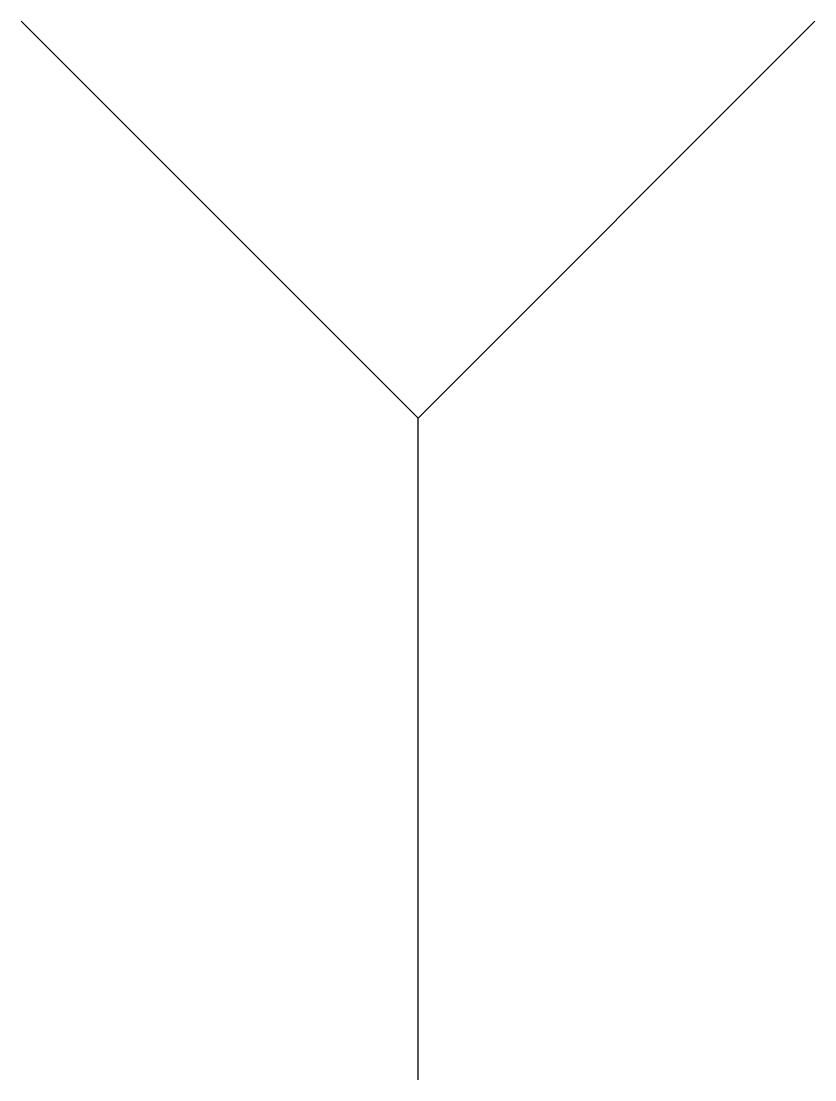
# Model space of a CAD drawing. Header units: millimetres. Extents: x -90 to 90, y -150 to 90.
import ezdxf

# ---------------------------------------------------------------- set-up
doc = ezdxf.new("R2010")
doc.units = ezdxf.units.MM

msp = doc.modelspace()

# ---------------------------------------------------------------- linework, layer by layer
at = {"color": 0, "linetype": 'ByBlock', "lineweight": -2}
for points in [[(-90, 90), (0, 0), (90, 90)], [(0, -150), (0, 0)]]:
    msp.add_lwpolyline(points, dxfattribs=at)

doc.saveas('drawing.dxf')
